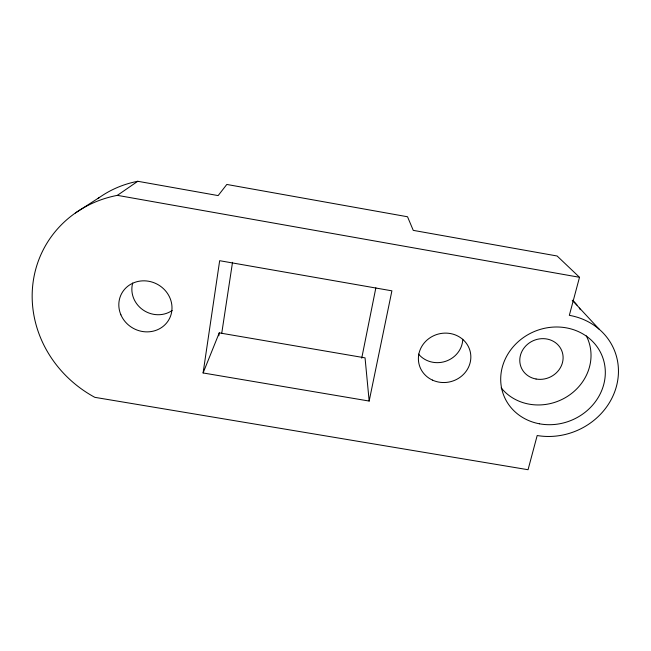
<?xml version="1.0" encoding="UTF-8"?>
<svg xmlns="http://www.w3.org/2000/svg" width="651" height="651" viewBox="0 0 651 651"><rect width="100%" height="100%" fill="white"/><g stroke="black" fill="none" stroke-linecap="round" stroke-linejoin="round"><path stroke-width="0.98" d="M203.096 372.958L219.664 260.701L391.902 290.834L369.166 401.057L203.096 372.958L219.249 332.873L365.048 357.855L369.166 401.057M218.809 335.77L219.249 332.873M221.747 333.247L232.521 262.32M361.728 358.188L375.855 287.84M579.512 277.293L569.332 315.336A66.264 60.136 -22.6 0 1 616.448 386.312A66.264 60.136 -22.6 0 1 537.189 435.527L528.051 469.721L94.834 397.338A115.748 107.627 28 0 1 32.802 284.633A115.748 107.627 28 0 1 117.375 195.349L137.776 181.279L218.142 195.593L226.808 184.453L407.534 216.767L413.255 230.364L557.118 255.998L579.512 277.293L117.375 195.349M75.345 213.015L99.546 197.375M572.245 300.217L599.278 329.333M573.035 300.729A59.176 54.448 -23.9 0 1 576.989 305.034M579.317 308.118A59.176 54.448 -23.9 0 1 580.383 309.705M97.967 198.514A105.185 98.692 29.5 0 1 137.776 181.279M462.78 339.269A24.779 23.281 -15.7 0 1 445.666 361.297A24.779 23.281 -15.7 0 1 418.544 354.103M172.133 310.503A25.365 23.721 28.9 0 1 142.976 309.9A25.365 23.721 28.9 0 1 132.714 283.022M586.307 335.875A50.176 45.855 -23.2 0 1 566.5 396.98A50.176 45.855 -23.2 0 1 501.132 387.801M432.41 380.086A26.341 24.592 -15 0 0 470.828 355.999A26.341 24.592 -15 0 0 430.612 337.397A26.341 24.592 -15 0 0 432.41 380.086M120.899 314.815A27 25.096 27.9 0 0 166.607 322.969A27 25.096 27.9 0 0 148.729 281.265A27 25.096 27.9 0 0 120.899 314.815M539.37 423.785A53 48.101 -22.6 0 0 603.567 360.093A53 48.101 -22.6 0 0 516.097 343.687A53 48.101 -22.6 0 0 539.37 423.785M536.066 379.02A21.947 20.059 -23.2 0 0 562.309 352.256A21.947 20.059 -23.2 0 0 525.959 345.746A21.947 20.059 -23.2 0 0 536.066 379.02"/></g></svg>
